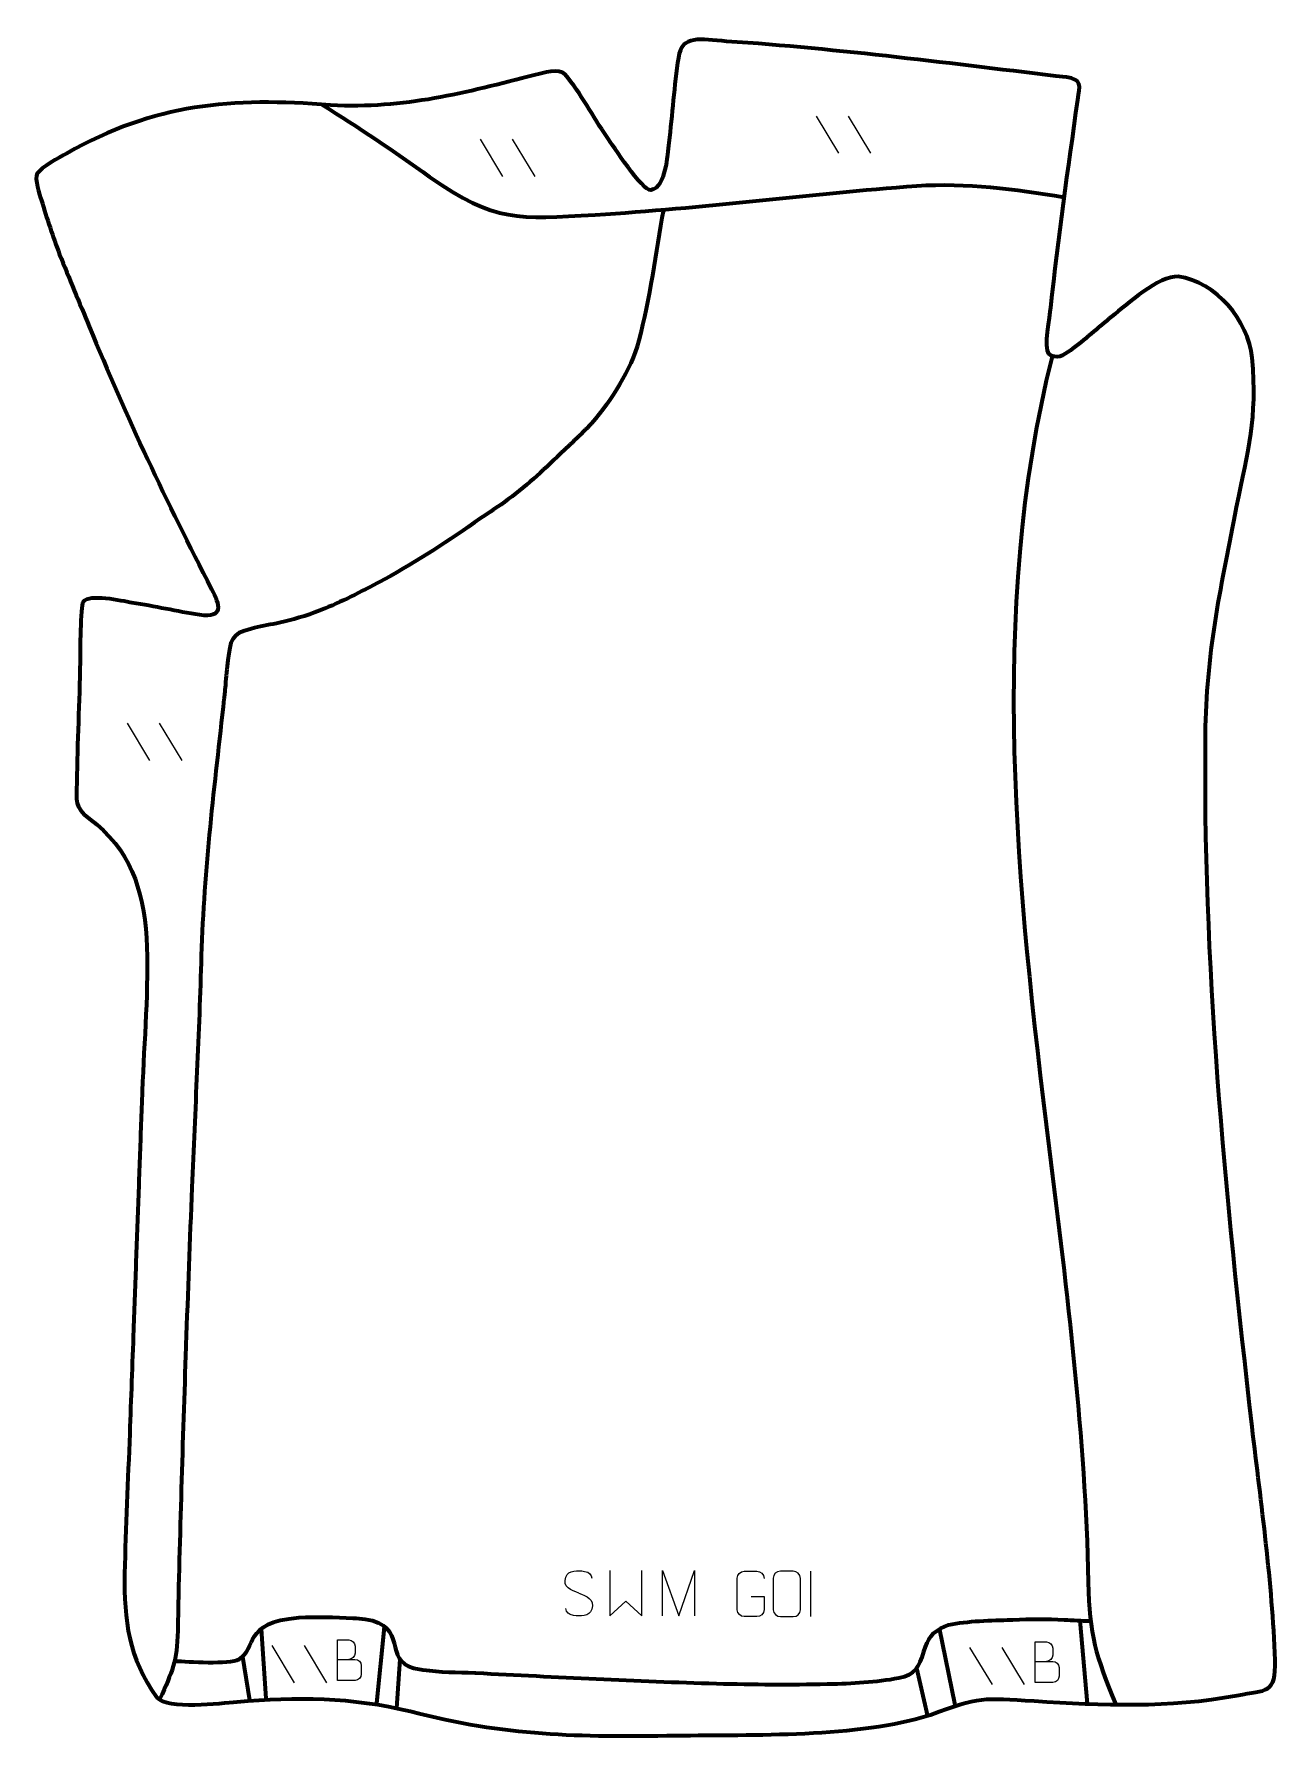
# Model space of a CAD drawing. Header units: millimetres. Extents: x 1057 to 1742, y 5 to 944.
import ezdxf

# ---------------------------------------------------------------- set-up
doc = ezdxf.new("R2010")
doc.units = ezdxf.units.MM
doc.header["$MEASUREMENT"] = 0
doc.layers.add('layer 1', color=7, linetype='Continuous', plot=False)
doc.layers.add('layer 2', color=7, linetype='Continuous')
doc.layers.add('layer 3', color=7, linetype='Continuous')

msp = doc.modelspace()

# ---------------------------------------------------------------- linework, layer by layer
at = {"layer": 'layer 1', "color": 250, "lineweight": 9}
for points in [[(1488.4083, 899.1546), (1488.4083, 899.1546), (1500.7726, 878.6103), (1500.7726, 878.6103)], [(1506.1382, 899.1546), (1506.1382, 899.1546), (1518.5025, 878.6103), (1518.5025, 878.6103)], [(1303.1999, 886.4546), (1303.1999, 886.4546), (1315.5642, 865.9103), (1315.5642, 865.9103)], [(1320.9298, 886.4546), (1320.9298, 886.4546), (1333.2941, 865.9103), (1333.2941, 865.9103)], [(1108.5611, 564.5029), (1108.5611, 564.5029), (1120.9254, 543.9586), (1120.9254, 543.9586)], [(1126.291, 564.5029), (1126.291, 564.5029), (1138.6553, 543.9586), (1138.6553, 543.9586)], [(1485.3513, 97.0562), (1485.3513, 97.0562), (1485.3513, 72.0821), (1485.3513, 72.0821)], [(1188.3704, 56.1917), (1188.3704, 56.1917), (1200.7347, 35.6474), (1200.7347, 35.6474)], [(1206.1003, 56.1917), (1206.1003, 56.1917), (1218.4646, 35.6474), (1218.4646, 35.6474)], [(1573.0747, 55.1333), (1573.0747, 55.1333), (1585.439, 34.589), (1585.439, 34.589)], [(1590.8046, 55.1333), (1590.8046, 55.1333), (1603.1689, 34.589), (1603.1689, 34.589)]]:
    msp.add_open_spline(points, degree=3, dxfattribs=at)
for points, knots in [([(1357.6061, 85.0781), (1353.3578, 86.5485), (1348.4497, 88.3443), (1350.4548, 93.8646), (1350.4548, 93.8646), (1351.9583, 98.0045), (1357.1719, 97.616), (1360.7755, 97.0149), (1360.7755, 97.0149), (1363.6361, 96.5377), (1364.5008, 95.3245), (1364.8114, 93.2404)], [0, 0, 0, 0, 0.25, 0.25, 0.25, 0.25, 0.5, 0.5, 0.5, 0.5, 1, 1, 1, 1]), ([(1374.7636, 97.5571), (1374.7636, 97.5571), (1374.7636, 72.5991), (1374.7636, 72.5991), (1374.7636, 72.5991), (1374.7636, 72.5991), (1383.6063, 80.6638), (1383.6063, 80.6638), (1383.6063, 80.6638), (1383.6063, 80.6638), (1392.4487, 72.5997), (1392.4487, 72.5997), (1392.4487, 72.5997), (1392.4487, 72.5997), (1392.4487, 97.5571), (1392.4487, 97.5571)], [0, 0, 0, 0, 0.2, 0.2, 0.2, 0.2, 0.4, 0.4, 0.4, 0.4, 0.6, 0.6, 0.6, 0.6, 1, 1, 1, 1]), ([(1403.7637, 72.5992), (1403.7637, 72.5992), (1403.7637, 97.5571), (1403.7637, 97.5571), (1403.7637, 97.5571), (1403.7637, 97.5571), (1412.6888, 72.5992), (1412.6888, 72.5992), (1412.6888, 72.5992), (1412.6888, 72.5992), (1421.4487, 97.5566), (1421.4487, 97.5566), (1421.4487, 97.5566), (1421.4487, 97.5566), (1421.4487, 72.5992), (1421.4487, 72.5992)], [0, 0, 0, 0, 0.2, 0.2, 0.2, 0.2, 0.4, 0.4, 0.4, 0.4, 0.6, 0.6, 0.6, 0.6, 1, 1, 1, 1]), ([(1452.6062, 83.0781), (1452.6062, 83.0781), (1459.7743, 83.0781), (1459.7743, 83.0781), (1459.7743, 83.0781), (1459.7743, 83.0781), (1459.7743, 75.91), (1459.7743, 75.91), (1459.7743, 75.91), (1459.6346, 73.5866), (1457.9574, 72.107), (1455.8096, 72.0962), (1455.8096, 72.0962), (1453.4778, 72.0966), (1451.1458, 72.0966), (1448.8143, 72.0962), (1448.8143, 72.0962), (1446.8894, 71.9908), (1444.9172, 73.8753), (1444.9284, 75.8926), (1444.9284, 75.8926), (1444.9288, 81.6627), (1444.9288, 87.4324), (1444.9284, 93.2017), (1444.9284, 93.2017), (1444.9326, 95.3398), (1446.6794, 97.059), (1448.8317, 97.0456), (1448.8317, 97.0456), (1451.1574, 97.0456), (1453.4835, 97.0456), (1455.8096, 97.0456), (1455.8096, 97.0456), (1457.7563, 97.081), (1459.7477, 95.5895), (1459.7743, 93.1518)], [0, 0, 0, 0, 0.1, 0.1, 0.1, 0.1, 0.2, 0.2, 0.2, 0.2, 0.3, 0.3, 0.3, 0.3, 0.4, 0.4, 0.4, 0.4, 0.5, 0.5, 0.5, 0.5, 0.6, 0.6, 0.6, 0.6, 0.7, 0.7, 0.7, 0.7, 0.8, 0.8, 0.8, 0.8, 1, 1, 1, 1]), ([(1468.7706, 97.0684), (1471.1367, 97.0684), (1473.5032, 97.0684), (1475.8697, 97.0684), (1475.8697, 97.0684), (1477.8502, 97.104), (1479.8762, 95.6097), (1479.9033, 93.1676), (1479.9033, 93.1676), (1479.9029, 87.4102), (1479.9029, 81.6524), (1479.9033, 75.8942), (1479.9033, 75.8942), (1479.7612, 73.5666), (1478.0548, 72.0843), (1475.8697, 72.0735), (1475.8697, 72.0735), (1473.4973, 72.0739), (1471.1249, 72.0739), (1468.7529, 72.0735), (1468.7529, 72.0735), (1466.7944, 71.9679), (1464.788, 73.8558), (1464.7994, 75.8768), (1464.7994, 75.8768), (1464.7998, 81.6574), (1464.7998, 87.4377), (1464.7994, 93.2175), (1464.7994, 93.2175), (1464.8037, 95.3595), (1466.5808, 97.082), (1468.7706, 97.0684)], [0, 0, 0, 0, 0.11111111, 0.11111111, 0.11111111, 0.11111111, 0.22222222, 0.22222222, 0.22222222, 0.22222222, 0.33333333, 0.33333333, 0.33333333, 0.33333333, 0.44444444, 0.44444444, 0.44444444, 0.44444444, 0.55555556, 0.55555556, 0.55555556, 0.55555556, 0.66666667, 0.66666667, 0.66666667, 0.66666667, 0.77777778, 0.77777778, 0.77777778, 0.77777778, 1, 1, 1, 1]), ([(1357.6061, 85.078), (1361.6247, 83.4313), (1366.6542, 81.543), (1364.8202, 76.1827), (1364.8202, 76.1827), (1363.3604, 71.9163), (1358.4496, 72.173), (1354.7235, 72.7277), (1354.7235, 72.7277), (1351.9735, 73.1375), (1350.7526, 74.351), (1350.3746, 76.4632)], [0, 0, 0, 0, 0.25, 0.25, 0.25, 0.25, 0.5, 0.5, 0.5, 0.5, 1, 1, 1, 1]), ([(1224.4296, 48.473), (1227.6886, 48.4734), (1230.948, 48.4734), (1234.2077, 48.473), (1234.2077, 48.473), (1235.977, 48.4575), (1237.6999, 46.9025), (1237.6999, 45.0667), (1237.6999, 45.0667), (1237.6996, 44.0559), (1237.6996, 41.3246), (1237.6999, 40.3135), (1237.6999, 40.3135), (1237.7158, 38.6494), (1236.3345, 36.8456), (1234.2551, 36.8608), (1234.2551, 36.8608), (1230.9951, 36.8611), (1227.7354, 36.8611), (1224.4761, 36.8608), (1224.4761, 36.8608), (1224.4761, 44.3112), (1224.4761, 51.7613), (1224.4761, 59.2111), (1224.4761, 59.2111), (1226.6022, 59.2111), (1228.7286, 59.2111), (1230.8551, 59.2111), (1230.8551, 59.2111), (1232.3606, 59.2269), (1234.2386, 57.5157), (1234.2545, 55.758), (1234.2545, 55.758), (1234.2541, 53.9074), (1234.2541, 53.7767), (1234.2545, 51.9258), (1234.2545, 51.9258), (1234.2699, 50.0752), (1232.609, 48.4575), (1230.8086, 48.473)], [0, 0, 0, 0, 0.09090909, 0.09090909, 0.09090909, 0.09090909, 0.18181818, 0.18181818, 0.18181818, 0.18181818, 0.27272727, 0.27272727, 0.27272727, 0.27272727, 0.36363636, 0.36363636, 0.36363636, 0.36363636, 0.45454545, 0.45454545, 0.45454545, 0.45454545, 0.54545455, 0.54545455, 0.54545455, 0.54545455, 0.63636364, 0.63636364, 0.63636364, 0.63636364, 0.72727273, 0.72727273, 0.72727273, 0.72727273, 0.81818182, 0.81818182, 0.81818182, 0.81818182, 1, 1, 1, 1]), ([(1609.1339, 47.4146), (1612.3929, 47.415), (1615.6523, 47.415), (1618.912, 47.4146), (1618.912, 47.4146), (1620.6813, 47.3991), (1622.4042, 45.8441), (1622.4042, 44.0083), (1622.4042, 44.0083), (1622.4039, 42.9975), (1622.4039, 40.2662), (1622.4042, 39.2551), (1622.4042, 39.2551), (1622.4201, 37.591), (1621.0388, 35.7872), (1618.9594, 35.8024), (1618.9594, 35.8024), (1615.6994, 35.8027), (1612.4397, 35.8027), (1609.1804, 35.8024), (1609.1804, 35.8024), (1609.1804, 43.2528), (1609.1804, 50.7029), (1609.1804, 58.1527), (1609.1804, 58.1527), (1611.3065, 58.1527), (1613.4329, 58.1527), (1615.5594, 58.1527), (1615.5594, 58.1527), (1617.0649, 58.1685), (1618.9429, 56.4573), (1618.9588, 54.6996), (1618.9588, 54.6996), (1618.9584, 52.849), (1618.9584, 52.7183), (1618.9588, 50.8674), (1618.9588, 50.8674), (1618.9742, 49.0168), (1617.3133, 47.3991), (1615.5129, 47.4146)], [0, 0, 0, 0, 0.09090909, 0.09090909, 0.09090909, 0.09090909, 0.18181818, 0.18181818, 0.18181818, 0.18181818, 0.27272727, 0.27272727, 0.27272727, 0.27272727, 0.36363636, 0.36363636, 0.36363636, 0.36363636, 0.45454545, 0.45454545, 0.45454545, 0.45454545, 0.54545455, 0.54545455, 0.54545455, 0.54545455, 0.63636364, 0.63636364, 0.63636364, 0.63636364, 0.72727273, 0.72727273, 0.72727273, 0.72727273, 0.81818182, 0.81818182, 0.81818182, 0.81818182, 1, 1, 1, 1])]:
    msp.add_open_spline(points, degree=3, knots=knots, dxfattribs=at)
at = {"layer": 'layer 2', "color": 142, "lineweight": 158}
for points, knots in [([(1215.8187, 905.6512), (1236.4681, 892.6931), (1255.5826, 879.9601), (1275.3438, 865.6646), (1275.3438, 865.6646), (1311.8617, 840.2479), (1323.7815, 842.4196), (1366.7044, 844.7774), (1366.7044, 844.7774), (1426.0365, 848.3341), (1484.7883, 856.2645), (1543.9539, 860.6964), (1543.9539, 860.6964), (1571.9081, 862.439), (1597.5768, 858.934), (1625.0364, 854.4347)], [0, 0, 0, 0, 0.2, 0.2, 0.2, 0.2, 0.4, 0.4, 0.4, 0.4, 0.6, 0.6, 0.6, 0.6, 1, 1, 1, 1]), ([(1404.2521, 847.4707), (1399.9912, 824.0209), (1396.8136, 798.1859), (1390.6402, 775.3576), (1390.6402, 775.3576), (1386.0528, 758.3943), (1375.8886, 743.0265), (1364.6392, 729.7393), (1364.6392, 729.7393), (1358.6404, 723.3424), (1352.0414, 717.4482), (1345.7087, 711.3787), (1345.7087, 711.3787), (1335.6576, 701.6807), (1325.9523, 692.9754), (1314.535, 684.8627), (1314.535, 684.8627), (1310.7972, 682.3208), (1307.012, 679.8565), (1303.2806, 677.3018), (1303.2806, 677.3018), (1286.043, 665.235), (1268.8921, 653.7677), (1250.3652, 643.728), (1250.3652, 643.728), (1239.6647, 638.0247), (1228.7568, 632.3275), (1217.5624, 627.66), (1217.5624, 627.66), (1210.0173, 624.5417), (1202.7526, 622.2436), (1194.807, 620.374), (1194.807, 620.374), (1194.807, 620.374), (1193.8089, 620.1432), (1193.8089, 620.1432), (1193.8089, 620.1432), (1192.8298, 619.9287), (1191.851, 619.7241), (1190.8698, 619.5202), (1190.8698, 619.5202), (1186.2207, 618.5796), (1181.6118, 617.6771), (1176.9912, 616.5895), (1176.9912, 616.5895), (1165.7612, 613.8145), (1165.4638, 609.9642), (1164.1658, 599.3084), (1164.1658, 599.3084), (1163.5785, 594.6987), (1163.161, 590.0691), (1162.7206, 585.4437), (1162.7206, 585.4437), (1162.5661, 583.8351), (1162.4113, 582.2268), (1162.2528, 580.6185), (1162.2528, 580.6185), (1162.1599, 579.7078), (1162.0661, 578.7979), (1161.9692, 577.8877), (1161.9692, 577.8877), (1156.7305, 530.7111), (1150.8988, 484.0047), (1149.4829, 436.4859), (1149.4829, 436.4859), (1148.2463, 393.9352), (1146.0106, 351.1641), (1144.2829, 308.5976), (1144.2829, 308.5976), (1143.1082, 279.6571), (1141.9996, 250.7146), (1141.0054, 221.7672), (1141.0054, 221.7672), (1141.0054, 221.7672), (1140.9727, 220.8129), (1140.9727, 220.8129), (1140.9727, 220.8129), (1139.1946, 168.6322), (1137.466, 116.4536), (1136.4624, 64.251), (1136.4624, 64.251), (1136.1504, 47.559), (1133.4052, 41.5433), (1126.6005, 26.7176), (1126.6005, 26.7176), (1126.6005, 26.7176), (1126.3548, 26.1852), (1126.3548, 26.1852)], [0, 0, 0, 0, 0.04347826, 0.04347826, 0.04347826, 0.04347826, 0.08695652, 0.08695652, 0.08695652, 0.08695652, 0.13043478, 0.13043478, 0.13043478, 0.13043478, 0.17391304, 0.17391304, 0.17391304, 0.17391304, 0.2173913, 0.2173913, 0.2173913, 0.2173913, 0.26086957, 0.26086957, 0.26086957, 0.26086957, 0.30434783, 0.30434783, 0.30434783, 0.30434783, 0.34782609, 0.34782609, 0.34782609, 0.34782609, 0.39130435, 0.39130435, 0.39130435, 0.39130435, 0.43478261, 0.43478261, 0.43478261, 0.43478261, 0.47826087, 0.47826087, 0.47826087, 0.47826087, 0.52173913, 0.52173913, 0.52173913, 0.52173913, 0.56521739, 0.56521739, 0.56521739, 0.56521739, 0.60869565, 0.60869565, 0.60869565, 0.60869565, 0.65217391, 0.65217391, 0.65217391, 0.65217391, 0.69565217, 0.69565217, 0.69565217, 0.69565217, 0.73913043, 0.73913043, 0.73913043, 0.73913043, 0.7826087, 0.7826087, 0.7826087, 0.7826087, 0.82608696, 0.82608696, 0.82608696, 0.82608696, 0.86956522, 0.86956522, 0.86956522, 0.86956522, 0.91304348, 0.91304348, 0.91304348, 0.91304348, 1, 1, 1, 1]), ([(1618.5791, 766.6862), (1582.819, 625.1218), (1599.2265, 472.9775), (1616.9612, 329.8221), (1616.9612, 329.8221), (1626.9513, 250.0656), (1636.732, 171.6208), (1638.5261, 91.1072), (1638.5261, 91.1072), (1639.1822, 61.6667), (1642.5267, 50.5191), (1653.703, 23.5873)], [0, 0, 0, 0, 0.25, 0.25, 0.25, 0.25, 0.5, 0.5, 0.5, 0.5, 1, 1, 1, 1]), ([(1134.9066, 47.616), (1142.1251, 47.3693), (1164.9411, 45.5371), (1170.2743, 48.6264), (1170.2743, 48.6264), (1180.5892, 54.6016), (1171.6359, 68.7889), (1203.2705, 71.5765), (1203.2705, 71.5765), (1213.038, 72.1671), (1223.1933, 71.6568), (1232.9775, 71.2418), (1232.9775, 71.2418), (1232.9775, 71.2418), (1234.9017, 71.1607), (1234.9017, 71.1607), (1234.9017, 71.1607), (1263.7816, 69.7789), (1250.3765, 50.501), (1263.702, 44.732), (1263.702, 44.732), (1266.2317, 43.6369), (1268.9768, 43.2105), (1271.6804, 42.7854), (1271.6804, 42.7854), (1281.0219, 41.3647), (1290.7925, 41.4568), (1300.232, 41.085), (1300.232, 41.085), (1300.232, 41.085), (1300.9033, 41.054), (1300.9033, 41.054), (1300.9033, 41.054), (1345.1033, 38.798), (1389.2818, 36.4319), (1433.5271, 35.2191), (1433.5271, 35.2191), (1453.8883, 34.6849), (1474.2086, 34.488), (1494.5738, 34.9617), (1494.5738, 34.9617), (1494.5738, 34.9617), (1495.5067, 34.9839), (1495.5067, 34.9839), (1495.5067, 34.9839), (1508.1034, 35.2927), (1521.6381, 35.9654), (1534.0172, 38.3171), (1534.0172, 38.3171), (1543.4135, 40.1491), (1545.0007, 44.1409), (1547.9057, 52.8457), (1547.9057, 52.8457), (1550.1931, 59.8633), (1552.2714, 63.8097), (1559.4429, 66.716), (1559.4429, 66.716), (1559.4429, 66.716), (1561.5218, 67.4753), (1561.5218, 67.4753), (1561.5218, 67.4753), (1571.5769, 69.833), (1585.512, 69.9367), (1596.0065, 70.3528), (1596.0065, 70.3528), (1596.0065, 70.3528), (1596.9788, 70.3944), (1596.9788, 70.3944), (1596.9788, 70.3944), (1606.4541, 70.8126), (1615.7584, 70.8436), (1625.2341, 70.3909), (1625.2341, 70.3909), (1629.9964, 70.1312), (1634.7564, 69.8847), (1639.5213, 69.6767)], [0, 0, 0, 0, 0.05, 0.05, 0.05, 0.05, 0.1, 0.1, 0.1, 0.1, 0.15, 0.15, 0.15, 0.15, 0.2, 0.2, 0.2, 0.2, 0.25, 0.25, 0.25, 0.25, 0.3, 0.3, 0.3, 0.3, 0.35, 0.35, 0.35, 0.35, 0.4, 0.4, 0.4, 0.4, 0.45, 0.45, 0.45, 0.45, 0.5, 0.5, 0.5, 0.5, 0.55, 0.55, 0.55, 0.55, 0.6, 0.6, 0.6, 0.6, 0.65, 0.65, 0.65, 0.65, 0.7, 0.7, 0.7, 0.7, 0.75, 0.75, 0.75, 0.75, 0.8, 0.8, 0.8, 0.8, 0.85, 0.85, 0.85, 0.85, 0.9, 0.9, 0.9, 0.9, 1, 1, 1, 1])]:
    msp.add_open_spline(points, degree=3, knots=knots, dxfattribs=at)
for points in [[(1250.3086, 66.3043), (1250.3086, 66.3043), (1246.1522, 24.4576), (1246.1522, 24.4576)], [(1556.321, 65.7941), (1556.321, 65.7941), (1564.9852, 23.4986), (1564.9852, 23.4986)], [(1633.9465, 69.9057), (1633.9465, 69.9057), (1637.9855, 24.1567), (1637.9855, 24.1567)], [(1182.4949, 65.3631), (1182.4949, 65.3631), (1185.0181, 26.8558), (1185.0181, 26.8558)], [(1172.2017, 49.8789), (1172.2017, 49.8789), (1176.1124, 26.0112), (1176.1124, 26.0112)], [(1258.9445, 48.6011), (1258.9445, 48.6011), (1257.0676, 21.5282), (1257.0676, 21.5282)], [(1543.7267, 43.6553), (1543.7267, 43.6553), (1549.8272, 17.2268), (1549.8272, 17.2268)]]:
    msp.add_open_spline(points, degree=3, dxfattribs=at)
at = {"layer": 'layer 3', "color": 242, "lineweight": 158}
msp.add_open_spline([(1220.7441, 905.1209), (1262.0116, 902.9925), (1294.4024, 911.8325), (1333.7096, 921.8442), (1333.7096, 921.8442), (1337.8818, 922.9206), (1346.8412, 925.6912), (1350.1712, 922.0425), (1350.1712, 922.0425), (1358.7256, 911.5738), (1365.3485, 898.8124), (1373.2471, 887.5578), (1373.2471, 887.5578), (1376.3739, 882.9975), (1392.7795, 857.7403), (1397.3879, 858.208), (1397.3879, 858.208), (1405.7644, 860.2412), (1406.3115, 877.3976), (1407.2254, 884.366), (1407.2254, 884.366), (1409.1895, 899.8795), (1410.1571, 915.9866), (1412.4921, 931.3169), (1412.4921, 931.3169), (1414.4729, 944.3216), (1424.4777, 941.2702), (1439.0677, 940.3111), (1439.0677, 940.3111), (1501.4809, 936.1542), (1564.3172, 927.8461), (1626.4713, 920.4875), (1626.4713, 920.4875), (1635.34, 919.2361), (1633.8915, 916.2608), (1632.742, 908.0768), (1632.742, 908.0768), (1627.3838, 869.9855), (1622.0077, 831.8481), (1617.8581, 793.6037), (1617.8581, 793.6037), (1617.3065, 788.5199), (1614.0157, 771.4437), (1616.7793, 768.0792), (1616.7793, 768.0792), (1620.917, 764.6616), (1624.8266, 767.21), (1628.6311, 769.9151), (1628.6311, 769.9151), (1636.3675, 775.5826), (1643.9469, 782.5646), (1651.5141, 788.6873), (1651.5141, 788.6873), (1659.5107, 795.1573), (1677.6924, 811.339), (1688.0068, 810.6791), (1688.0068, 810.6791), (1709.3412, 807.702), (1726.497, 786.5606), (1728.9733, 765.8071), (1728.9733, 765.8071), (1731.8319, 731.6826), (1726.7475, 715.9954), (1720.2946, 683.4851), (1720.2946, 683.4851), (1712.1079, 641.9116), (1704.0843, 605.422), (1703.2074, 562.6255), (1703.2074, 562.6255), (1701.5797, 432.2514), (1714.0061, 305.864), (1728.8536, 176.6185), (1728.8536, 176.6185), (1733.8209, 134.0746), (1740.0756, 90.9758), (1741.5205, 48.1609), (1741.5205, 48.1609), (1741.9905, 29.2598), (1737.0743, 31.8659), (1720.5111, 28.689), (1720.5111, 28.689), (1683.0366, 21.5775), (1646.5127, 23.2776), (1608.6815, 25.5804), (1608.6815, 25.5804), (1580.7405, 27.4237), (1578.18, 28.0789), (1551.5427, 17.9888), (1551.5427, 17.9888), (1511.707, 5.2188), (1453.5175, 7.1865), (1411.0894, 6.5527), (1411.0894, 6.5527), (1357.2461, 5.7713), (1317.4586, 6.1683), (1264.6289, 19.924), (1264.6289, 19.924), (1232.5908, 27.8118), (1201.8493, 27.915), (1169.2021, 25.1731), (1169.2021, 25.1731), (1160.0074, 24.3539), (1130.9276, 20.7054), (1124.7789, 27.6915), (1124.7789, 27.6915), (1109.4285, 49.5019), (1106.7407, 69.7851), (1107.21, 95.7521), (1107.21, 95.7521), (1107.6919, 121.3981), (1109.0547, 147.3885), (1109.9903, 173.0683), (1109.9903, 173.0683), (1110.6845, 192.1245), (1111.3787, 211.1806), (1112.073, 230.2366), (1112.073, 230.2366), (1112.5359, 242.9408), (1112.9986, 255.6449), (1113.4615, 268.3489), (1113.4615, 268.3489), (1113.693, 274.7009), (1113.9243, 281.053), (1114.1558, 287.4051), (1114.1558, 287.4051), (1114.3872, 293.757), (1114.6186, 300.1091), (1114.85, 306.4611), (1114.85, 306.4611), (1115.3013, 318.8476), (1115.7526, 331.2341), (1116.2039, 343.6206), (1116.2039, 343.6206), (1116.4237, 349.655), (1116.6435, 355.6895), (1116.8634, 361.7239), (1116.8634, 361.7239), (1117.9285, 389.3691), (1120.5354, 418.7075), (1119.2658, 446.2215), (1119.2658, 446.2215), (1117.25, 473.3989), (1110.3842, 494.9802), (1087.7575, 511.8382), (1087.7575, 511.8382), (1078.9912, 518.7349), (1080.7061, 521.2697), (1080.8222, 531.8196), (1080.8222, 531.8196), (1081.0854, 553.9546), (1082.2434, 576.1312), (1082.6344, 598.3277), (1082.6344, 598.3277), (1082.7059, 603.1707), (1082.6494, 628.9635), (1084.3533, 631.3263), (1084.3533, 631.3263), (1087.7352, 636.016), (1105.3563, 631.8033), (1111.2245, 630.9007), (1111.2245, 630.9007), (1123.7222, 628.908), (1136.0883, 626.1475), (1148.4756, 624.1434), (1148.4756, 624.1434), (1161.9408, 622.3512), (1159.7666, 629.4726), (1155.125, 638.4541), (1155.125, 638.4541), (1130.4093, 686.319), (1108.1341, 733.2253), (1087.708, 783.1057), (1087.708, 783.1057), (1082.2917, 796.3261), (1076.5805, 809.6196), (1071.3262, 822.8739), (1071.3262, 822.8739), (1067.6848, 832.1716), (1064.2531, 843.0761), (1061.2671, 852.684), (1061.2671, 852.684), (1060.3388, 855.6712), (1057.2573, 864.7087), (1059.019, 867.4403), (1059.019, 867.4403), (1061.3126, 870.9963), (1071.2336, 876.3213), (1075.2372, 878.5491), (1075.2372, 878.5491), (1123.7637, 906.0158), (1166.174, 909.5964), (1220.7441, 905.1209)], degree=3, knots=[0, 0, 0, 0, 0.02040816, 0.02040816, 0.02040816, 0.02040816, 0.04081633, 0.04081633, 0.04081633, 0.04081633, 0.06122449, 0.06122449, 0.06122449, 0.06122449, 0.08163265, 0.08163265, 0.08163265, 0.08163265, 0.10204082, 0.10204082, 0.10204082, 0.10204082, 0.12244898, 0.12244898, 0.12244898, 0.12244898, 0.14285714, 0.14285714, 0.14285714, 0.14285714, 0.16326531, 0.16326531, 0.16326531, 0.16326531, 0.18367347, 0.18367347, 0.18367347, 0.18367347, 0.20408163, 0.20408163, 0.20408163, 0.20408163, 0.2244898, 0.2244898, 0.2244898, 0.2244898, 0.24489796, 0.24489796, 0.24489796, 0.24489796, 0.26530612, 0.26530612, 0.26530612, 0.26530612, 0.28571429, 0.28571429, 0.28571429, 0.28571429, 0.30612245, 0.30612245, 0.30612245, 0.30612245, 0.32653061, 0.32653061, 0.32653061, 0.32653061, 0.34693878, 0.34693878, 0.34693878, 0.34693878, 0.36734694, 0.36734694, 0.36734694, 0.36734694, 0.3877551, 0.3877551, 0.3877551, 0.3877551, 0.40816327, 0.40816327, 0.40816327, 0.40816327, 0.42857143, 0.42857143, 0.42857143, 0.42857143, 0.44897959, 0.44897959, 0.44897959, 0.44897959, 0.46938776, 0.46938776, 0.46938776, 0.46938776, 0.48979592, 0.48979592, 0.48979592, 0.48979592, 0.51020408, 0.51020408, 0.51020408, 0.51020408, 0.53061224, 0.53061224, 0.53061224, 0.53061224, 0.55102041, 0.55102041, 0.55102041, 0.55102041, 0.57142857, 0.57142857, 0.57142857, 0.57142857, 0.59183673, 0.59183673, 0.59183673, 0.59183673, 0.6122449, 0.6122449, 0.6122449, 0.6122449, 0.63265306, 0.63265306, 0.63265306, 0.63265306, 0.65306122, 0.65306122, 0.65306122, 0.65306122, 0.67346939, 0.67346939, 0.67346939, 0.67346939, 0.69387755, 0.69387755, 0.69387755, 0.69387755, 0.71428571, 0.71428571, 0.71428571, 0.71428571, 0.73469388, 0.73469388, 0.73469388, 0.73469388, 0.75510204, 0.75510204, 0.75510204, 0.75510204, 0.7755102, 0.7755102, 0.7755102, 0.7755102, 0.79591837, 0.79591837, 0.79591837, 0.79591837, 0.81632653, 0.81632653, 0.81632653, 0.81632653, 0.83673469, 0.83673469, 0.83673469, 0.83673469, 0.85714286, 0.85714286, 0.85714286, 0.85714286, 0.87755102, 0.87755102, 0.87755102, 0.87755102, 0.89795918, 0.89795918, 0.89795918, 0.89795918, 0.91836735, 0.91836735, 0.91836735, 0.91836735, 0.93877551, 0.93877551, 0.93877551, 0.93877551, 0.95918367, 0.95918367, 0.95918367, 0.95918367, 1, 1, 1, 1], dxfattribs=at)

doc.saveas('drawing.dxf')
